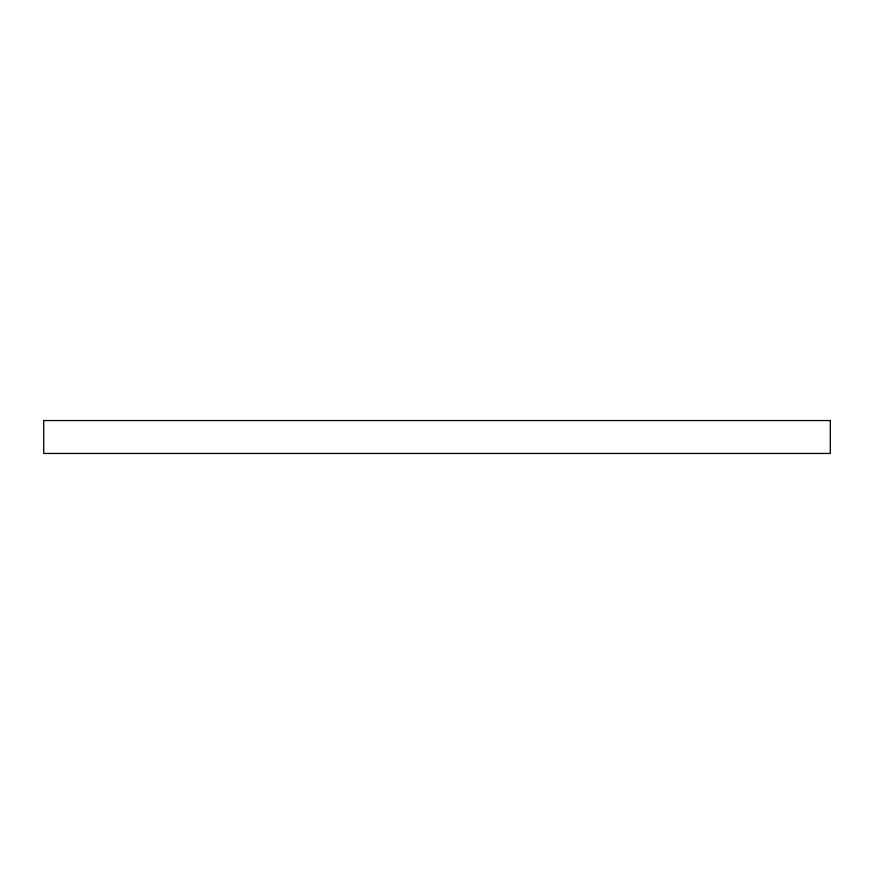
<?xml version="1.0" encoding="UTF-8"?>
<svg xmlns="http://www.w3.org/2000/svg" width="874" height="874" viewBox="0 0 874 874"><rect width="100%" height="100%" fill="white"/><g stroke="black" fill="none" stroke-linecap="round" stroke-linejoin="round"><path stroke-width="1.31" d="M830.3 420.547L43.7 420.547L43.7 453.453L830.3 453.453L830.3 420.547"/></g></svg>
